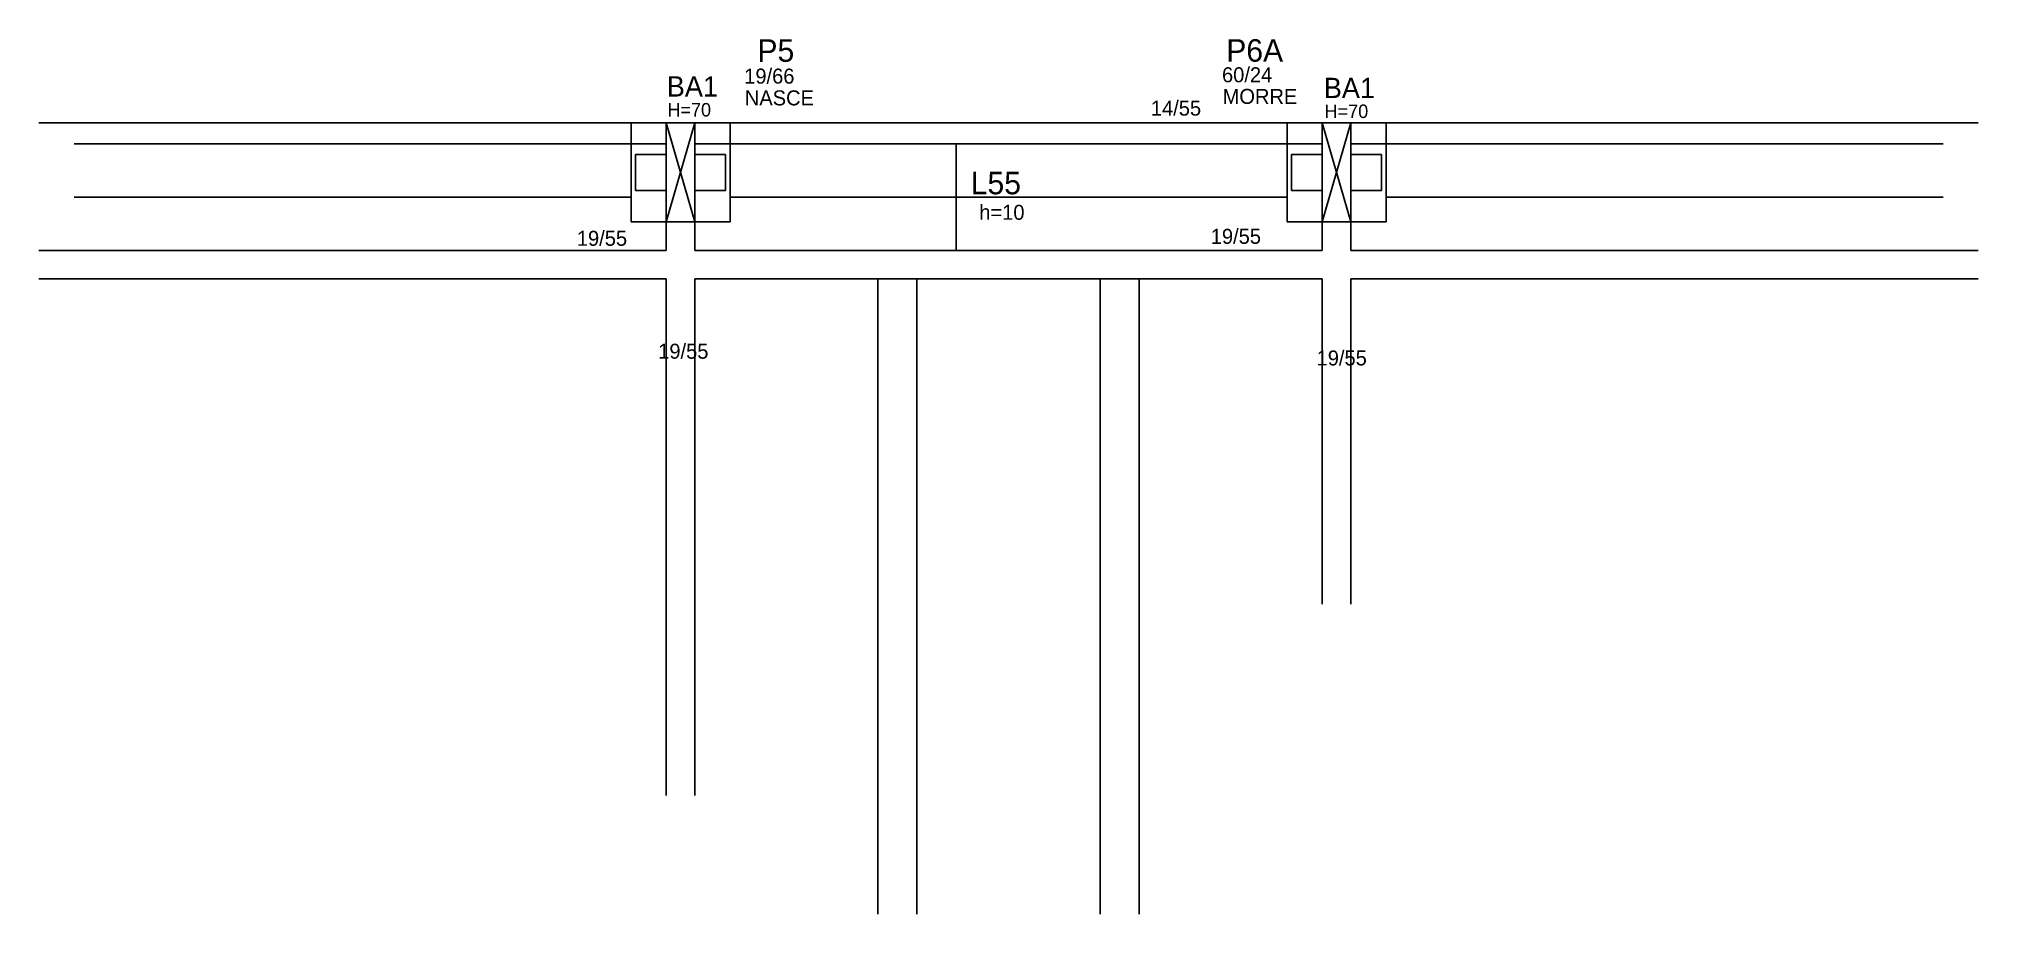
# Model space of a CAD drawing. Header units: metres. Extents: x 5138 to 6430, y 2697 to 3280.
import ezdxf

# ---------------------------------------------------------------- set-up
doc = ezdxf.new("R2010")
doc.units = ezdxf.units.M
for name, color, linetype in [('1', 7, 'Continuous'), ('3', 7, 'Continuous'), ('4', 7, 'Continuous'), ('7', 7, 'Continuous'), ('Painéis', 7, 'Continuous')]:
    doc.layers.add(name, color=color, linetype=linetype)

msp = doc.modelspace()

# ---------------------------------------------------------------- linework, layer by layer
at = {"layer": '1', "color": 7, "lineweight": 25}
for p, q in [((5556.2, 3158.2), (5575.2, 3224.2)), ((5556.2, 3224.2), (5575.2, 3158.2)), ((5993.2, 3158.2), (6012.2, 3224.2)), ((5993.2, 3224.2), (6012.2, 3158.2))]:
    msp.add_line(p, q, dxfattribs=at)
at = {"layer": '3', "color": 7, "lineweight": 25}
for p, q in [((5138.2, 3224.2), (5556.2, 3224.2)), ((5575.2, 3224.2), (5993.2, 3224.2)), ((6012.2, 3224.2), (6430.2, 3224.2)), ((5161.7, 3210.2), (5532.7, 3210.2)), ((5532.7, 3210.2), (5556.2, 3210.2)), ((5598.7, 3210.2), (5575.2, 3210.2)), ((5598.7, 3210.2), (5969.7, 3210.2)), ((5969.7, 3210.2), (5993.2, 3210.2)), ((6035.7, 3210.2), (6012.2, 3210.2)), ((6035.7, 3210.2), (6406.7, 3210.2))]:
    msp.add_line(p, q, dxfattribs=at)
for points in [[(5532.7, 3158.2), (5598.7, 3158.2), (5598.7, 3224.2), (5532.7, 3224.2), (5532.7, 3158.2)], [(5969.7, 3158.2), (6035.7, 3158.2), (6035.7, 3224.2), (5969.7, 3224.2), (5969.7, 3158.2)], [(5556.2, 3158.2), (5556.2, 3139.2)], [(5575.2, 3139.2), (5575.2, 3158.2)], [(5993.2, 3158.2), (5993.2, 3139.2)], [(6012.2, 3139.2), (6012.2, 3158.2)], [(5556.2, 3139.2), (5138.2, 3139.2)], [(5993.2, 3139.2), (5575.2, 3139.2)], [(6430.2, 3139.2), (6012.2, 3139.2)], [(5138.2, 3120.2), (5556.2, 3120.2)], [(5556.2, 3120.2), (5556.2, 2776.2)], [(5575.2, 3120.2), (5993.2, 3120.2)], [(5575.2, 2776.2), (5575.2, 3120.2)], [(5993.2, 3120.2), (5993.2, 2903.7)], [(6012.2, 3120.2), (6430.2, 3120.2)], [(6012.2, 2903.7), (6012.2, 3120.2)]]:
    msp.add_lwpolyline(points, dxfattribs=at)
at = {"layer": '7', "color": 7, "lineweight": 25}
for points in [[(5556.2, 3158.2), (5575.2, 3158.2), (5575.2, 3224.2), (5556.2, 3224.2), (5556.2, 3158.2)], [(5993.2, 3158.2), (6012.2, 3158.2), (6012.2, 3224.2), (5993.2, 3224.2), (5993.2, 3158.2)], [(5556.2, 3203.2), (5535.7, 3203.2), (5535.7, 3179.2), (5556.2, 3179.2), (5556.2, 3203.2)], [(5595.7, 3203.2), (5575.2, 3203.2), (5575.2, 3179.2), (5595.7, 3179.2), (5595.7, 3203.2)], [(5993.2, 3203.2), (5972.7, 3203.2), (5972.7, 3179.2), (5993.2, 3179.2), (5993.2, 3203.2)], [(6032.7, 3203.2), (6012.2, 3203.2), (6012.2, 3179.2), (6032.7, 3179.2), (6032.7, 3203.2)]]:
    msp.add_lwpolyline(points, dxfattribs=at)
at = {"layer": 'Painéis', "color": 7, "lineweight": 25}
for p, q in [((5749.2, 3210.2), (5749.2, 3139.2)), ((5161.7, 3174.7), (5532.7, 3174.7)), ((5598.7, 3174.7), (5969.7, 3174.7)), ((6035.7, 3174.7), (6406.7, 3174.7)), ((5697.2, 3120.2), (5697.2, 2697.2)), ((5723.2, 3120.2), (5723.2, 2697.2)), ((5845.2, 3120.2), (5845.2, 2697.2)), ((5871.2, 3120.2), (5871.2, 2697.2))]:
    msp.add_line(p, q, dxfattribs=at)

# ---------------------------------------------------------------- texts
at = {"layer": '3', "color": 7, "lineweight": 25}
for s, height, p in [('19/66', 10, (5608.1, 3250.3)), ('60/24', 10, (5926.4, 3251.2)), ('NASCE', 10, (5608.5, 3235.8)), ('MORRE', 10, (5926.8, 3236.8)), ('H=70', 9, (5556.9, 3228.4)), ('14/55', 10, (5879, 3229)), ('H=70', 9, (5994.7, 3227.4)), ('h=10', 10, (5764.7, 3159.6)), ('19/55', 10, (5496.6, 3142.3)), ('19/55', 10, (5918.9, 3143.6)), ('19/55', 10, (5550.8, 3067.1)), ('19/55', 10, (5989.4, 3062.6))]:
    msp.add_text(s, height=height, dxfattribs=at).set_placement(p)
at = {"layer": '4', "color": 7, "lineweight": 25}
for s, height, p in [('P5', 15, (5616.9, 3264.8)), ('P6A', 15, (5929.2, 3264.9)), ('BA1', 13.5, (5556.5, 3241.7)), ('BA1', 13.5, (5994.2, 3240.7)), ('L55', 15, (5759, 3176.6))]:
    msp.add_text(s, height=height, dxfattribs=at).set_placement(p)

doc.saveas('drawing.dxf')
